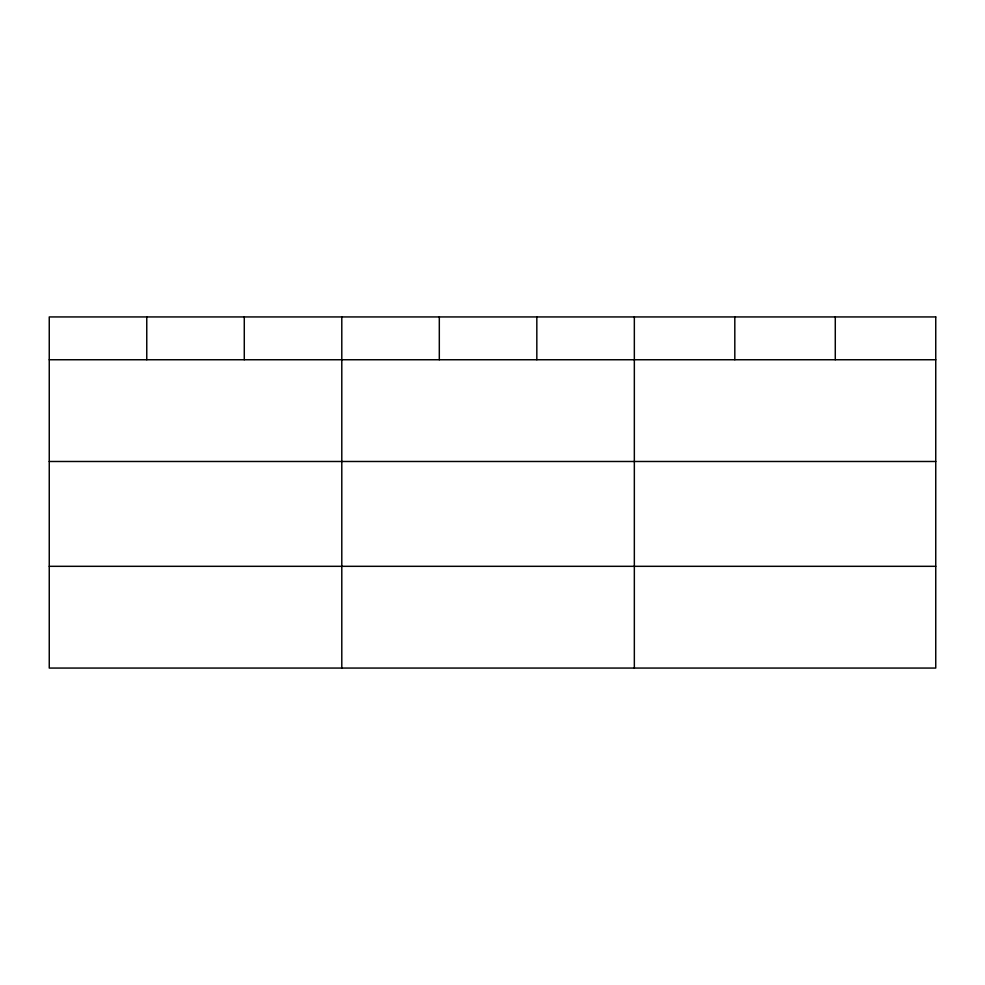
<?xml version="1.0" encoding="UTF-8"?>
<svg xmlns="http://www.w3.org/2000/svg" width="985" height="985" viewBox="0 0 985 985"><rect width="100%" height="100%" fill="white"/><g stroke="black" fill="none" stroke-linecap="round" stroke-linejoin="round"><path stroke-width="1.48" d="M49.25 359.747L935.75 359.747M49.25 461.485L935.75 461.485M49.25 566.313L935.75 566.313M835.28 316.936L835.28 359.747M734.81 316.936L734.81 359.747M634.34 316.936L634.34 668.064M536.825 316.936L536.825 359.747M439.31 316.936L439.31 359.747M341.795 316.936L341.795 668.064M244.28 316.936L244.28 359.747M146.765 316.936L146.765 359.747M935.75 316.936L49.25 316.936L49.25 668.064L935.75 668.064L935.75 316.936"/></g></svg>
